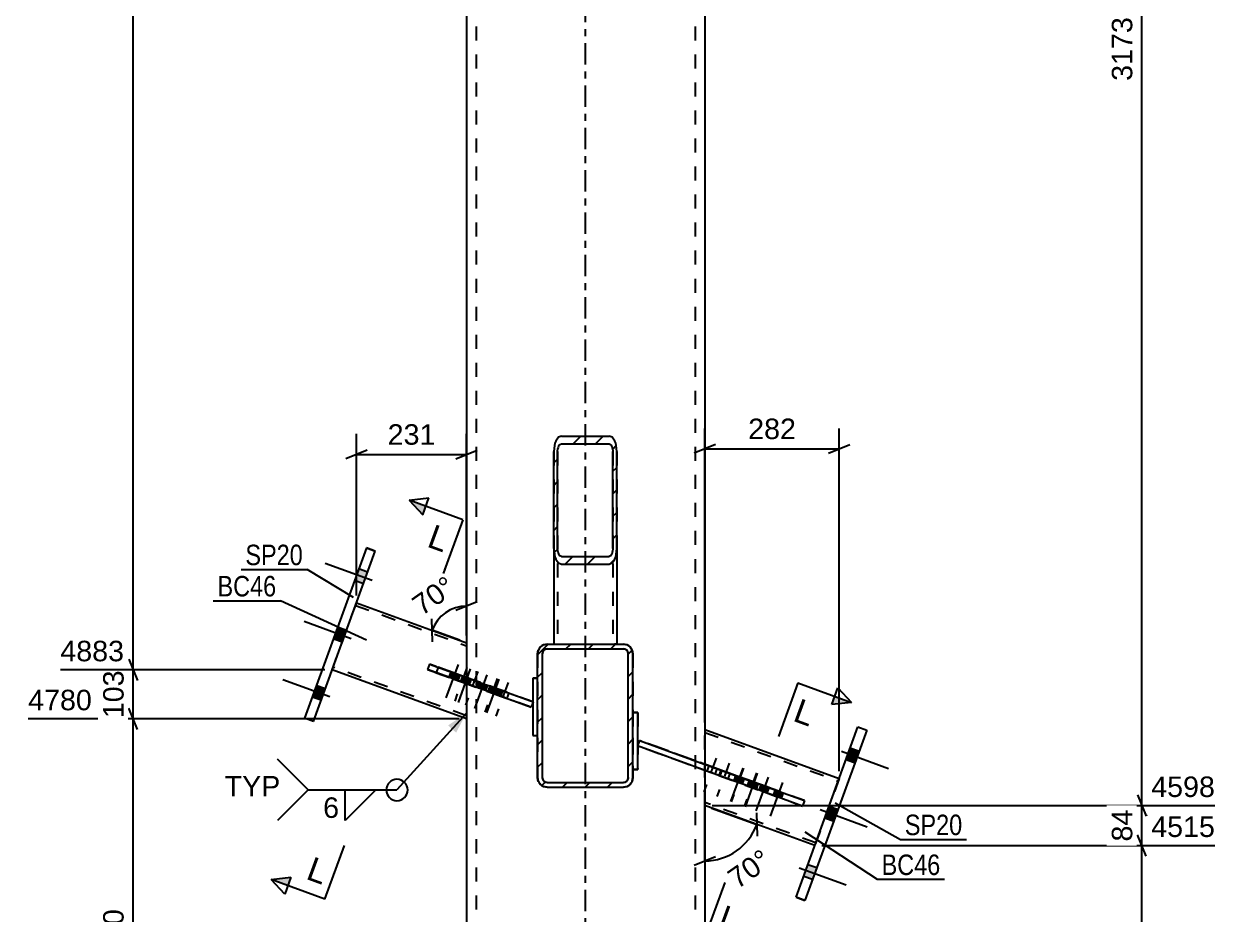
# Model space of a CAD drawing. Header units: millimetres. Extents: x -424 to 417, y -243 to 351.
# Drawn here: x -78.6 to 88.6, y 34.8 to 159.3 of the extents above; entities that cross this region are included whole.
import ezdxf

# ---------------------------------------------------------------- set-up
doc = ezdxf.new("R2010")
doc.units = ezdxf.units.MM
doc.linetypes.add('DXK_LINE_DOT2', pattern=[3.9198, 1.9599, -1.9599])
doc.linetypes.add('DXK_LINE_DOT3', pattern=[5.9187, 2.979, -0.9799, 0.9799, -0.9799])
doc.styles.add('Arial', font='ARIAL.TTF', dxfattribs={"height": 0.2})
doc.styles.add('Arial Narrow', font='ARIALN.TTF', dxfattribs={"height": 0.2})

# ---------------------------------------------------------------- blocks, each defined once
blk = doc.blocks.new('Part-284935898-2438 - 2218')
at = {"color": 7, "linetype": 'DXK_LINE_DOT2'}
for p, q in [((-20.62, 69.36), (-20.89, 68.6)), ((-20.89, 68.6), (-11.9, 65.33)), ((-15.31, 66.57), (-20.89, 68.6)), ((-11.63, 66.08), (-20.62, 69.36)), ((-20.62, 69.36), (-15.04, 67.33)), ((-15.04, 67.33), (-15.31, 66.57)), ((-15.04, 67.33), (-7.35, 64.53)), ((-7.62, 63.78), (-15.31, 66.57)), ((-11.63, 66.08), (-11.9, 65.33)), ((-11.9, 65.33), (-7.62, 63.78)), ((-7.35, 64.53), (-11.63, 66.08)), ((-7.35, 64.53), (-7.62, 63.78)), ((-7.35, 64.53), (-7.62, 63.78)), ((-7.62, 63.78), (-7.62, 63.78)), ((-7.35, 64.53), (-7.35, 64.53))]:
    blk.add_line(p, q, dxfattribs=at)
blk = doc.blocks.new('Part-284935898-2368 - 2218')
at = {"linetype": 'Continuous'}
h = blk.add_hatch(dxfattribs=at)
h.set_pattern_fill('', scale=0.7, style=0, pattern_type=0)
h.set_pattern_definition([(45, (6.5138, 71.7675), (-1.57154, 1.57154), [])])
h.paths.add_polyline_path([(6.62, 71.26), (6.51, 71.77), (6.22, 72.2), (5.79, 72.49), (5.28, 72.59), (-5.38, 72.59), (-5.89, 72.49), (-6.33, 72.2), (-6.62, 71.77), (-6.72, 71.26), (-6.72, 53.92), (-6.62, 53.41), (-6.33, 52.98), (-5.89, 52.69), (-5.38, 52.59), (5.28, 52.59), (5.79, 52.69), (6.22, 52.98), (6.51, 53.41), (6.62, 53.92)])
h.paths.add_polyline_path([(5.9, 53.67), (5.75, 53.45), (5.54, 53.31), (5.28, 53.26), (-5.38, 53.26), (-5.64, 53.31), (-5.86, 53.45), (-6, 53.67), (-6.05, 53.92), (-6.05, 71.26), (-6, 71.51), (-5.86, 71.73), (-5.64, 71.87), (-5.38, 71.92), (5.28, 71.92), (5.54, 71.87), (5.75, 71.73), (5.9, 71.51), (5.95, 71.26), (5.95, 53.92)])
at = {"color": 7, "linetype": 'DXK_LINE_DOT2'}
for p, q in [((-5.89, 72.49), (-5.38, 72.59)), ((-5.38, 71.92), (-5.64, 71.87)), ((-5.38, 72.59), (5.28, 72.59)), ((-5.38, 71.92), (5.28, 71.92)), ((5.28, 72.59), (5.79, 72.49)), ((5.54, 71.87), (5.28, 71.92)), ((-6.72, 71.26), (-6.62, 71.77)), ((-6.72, 71.26), (-6.72, 53.92)), ((-6, 71.51), (-6.05, 71.26)), ((-6.05, 53.92), (-6.05, 71.26)), ((5.95, 71.26), (5.9, 71.51)), ((5.95, 53.92), (5.95, 71.26)), ((6.51, 71.77), (6.62, 71.26)), ((6.62, 53.92), (6.62, 71.26)), ((-6.62, 53.41), (-6.72, 53.92)), ((-6.05, 53.92), (-6, 53.67)), ((5.9, 53.67), (5.95, 53.92)), ((6.62, 53.92), (6.51, 53.41)), ((-5.38, 52.59), (-5.89, 52.69)), ((-5.64, 53.31), (-5.38, 53.26)), ((-5.38, 53.26), (5.28, 53.26)), ((-5.38, 52.59), (5.28, 52.59)), ((5.28, 53.26), (5.54, 53.31)), ((5.79, 52.69), (5.28, 52.59))]:
    blk.add_line(p, q, dxfattribs=at)
at = {"color": 2, "linetype": 'Continuous'}
for p, q in [((-5.38, 72.59), (-5.89, 72.49)), ((-5.64, 71.87), (-5.38, 71.92)), ((-5.38, 72.59), (-5.38, 72.59)), ((-5.38, 72.59), (5.28, 72.59)), ((-5.38, 71.92), (-5.38, 71.92)), ((-5.38, 71.92), (5.28, 71.92)), ((5.28, 72.59), (5.28, 72.59)), ((5.79, 72.49), (5.28, 72.59)), ((5.28, 71.92), (5.28, 71.92)), ((5.28, 71.92), (5.54, 71.87)), ((-6.62, 71.77), (-6.72, 71.26)), ((-6.72, 71.26), (-6.72, 71.26)), ((-6.72, 53.92), (-6.72, 71.26)), ((-6.05, 71.26), (-6, 71.51)), ((-6.05, 71.26), (-6.05, 71.26)), ((-6.05, 53.92), (-6.05, 71.26)), ((5.9, 71.51), (5.95, 71.26)), ((5.95, 71.26), (5.95, 71.26)), ((5.95, 53.92), (5.95, 71.26)), ((6.62, 71.26), (6.51, 71.77)), ((6.62, 71.26), (6.62, 71.26)), ((6.62, 53.92), (6.62, 71.26)), ((-6.72, 53.92), (-6.72, 53.92)), ((-6.72, 53.92), (-6.62, 53.41)), ((-6.05, 53.92), (-6.05, 53.92)), ((-6, 53.67), (-6.05, 53.92)), ((5.95, 53.92), (5.9, 53.67)), ((5.95, 53.92), (5.95, 53.92)), ((6.51, 53.41), (6.62, 53.92)), ((6.62, 53.92), (6.62, 53.92)), ((-5.89, 52.69), (-5.38, 52.59)), ((-5.38, 53.26), (-5.64, 53.31)), ((-5.38, 53.26), (-5.38, 53.26)), ((-5.38, 53.26), (5.28, 53.26)), ((-5.38, 52.59), (-5.38, 52.59)), ((-5.38, 52.59), (5.28, 52.59)), ((5.54, 53.31), (5.28, 53.26)), ((5.28, 53.26), (5.28, 53.26)), ((5.28, 52.59), (5.79, 52.69)), ((5.28, 52.59), (5.28, 52.59))]:
    blk.add_line(p, q, dxfattribs=at)
at = {"color": 7, "linetype": 'DXK_LINE_DOT2'}
for centre, radius, start, end in [((-5.38, 71.26), 1.33, 112.5, 157.5), ((5.28, 71.26), 1.33, 22.5, 67.5), ((-5.38, 71.26), 0.667, 112.5, 157.5), ((5.28, 71.26), 0.667, 22.5, 67.5), ((-5.38, 53.92), 0.667, 202.5, 247.5), ((5.28, 53.92), 0.667, 292.5, 337.5), ((-5.38, 53.92), 1.33, 202.5, 247.5), ((5.28, 53.92), 1.33, 292.5, 337.5)]:
    blk.add_arc(centre, radius, start, end, dxfattribs=at)
at = {"color": 2, "linetype": 'Continuous'}
for centre, radius, start, end in [((-5.38, 71.26), 1.33, 112.5, 157.5), ((5.28, 71.26), 1.33, 22.5, 67.5), ((-5.38, 71.26), 0.667, 112.5, 157.5), ((5.28, 71.26), 0.667, 22.5, 67.5), ((-5.38, 53.92), 0.667, 202.5, 247.5), ((5.28, 53.92), 0.667, 292.5, 337.5), ((-5.38, 53.92), 1.33, 202.5, 247.5), ((5.28, 53.92), 1.33, 292.5, 337.5)]:
    blk.add_arc(centre, radius, start, end, dxfattribs=at)
blk = doc.blocks.new('Part-284935898-2304 - 2218')
at = {"color": 2, "linetype": 'Continuous'}
for p, q in [((29.42, 37.22), (38.08, 61.03)), ((39.34, 60.57), (30.67, 36.77)), ((38.08, 61.03), (38.08, 61.03)), ((38.08, 61.03), (39.34, 60.57)), ((39.34, 60.57), (39.34, 60.57)), ((29.42, 37.22), (29.42, 37.22)), ((30.67, 36.77), (29.42, 37.22)), ((30.67, 36.77), (30.67, 36.77))]:
    blk.add_line(p, q, dxfattribs=at)
at = {"color": 7, "linetype": 'DXK_LINE_DOT2'}
for p, q in [((38.08, 61.03), (39.34, 60.57)), ((29.42, 37.22), (30.67, 36.77))]:
    blk.add_line(p, q, dxfattribs=at)
blk = doc.blocks.new('Part-284935898-2265 - 2218')
at = {"color": 7, "linetype": 'DXK_LINE_DOT2'}
for p, q in [((-15.33, 296.17), (-15.33, 23.43)), ((15.33, 296.17), (15.33, 23.43)), ((-16.67, 67.92), (-16.67, 67.07)), ((16.67, 55.79), (16.67, 54.94))]:
    blk.add_line(p, q, dxfattribs=at)
at = {"color": 7, "linetype": 'DXK_LINE_DOT3'}
blk.add_line((0, 23.43), (0, 296.17), dxfattribs=at)
at = {"color": 2, "linetype": 'Continuous'}
for p, q in [((-16.67, 290.53), (-16.67, 67.92)), ((16.67, 278.4), (16.67, 55.79)), ((-16.67, 67.07), (-16.67, 23.43)), ((16.67, 54.94), (16.67, 23.43))]:
    blk.add_line(p, q, dxfattribs=at)
blk = doc.blocks.new('Part-284935898-2386 - 2218')
at = {"color": 7, "linetype": 'DXK_LINE_DOT2'}
for p, q in [((-5.38, 72.59), (-5.89, 72.49)), ((-5.64, 71.87), (-5.38, 71.93)), ((-5.38, 72.59), (5.28, 72.59)), ((-5.38, 72.59), (-5.38, 72.59)), ((-5.38, 71.93), (-5.38, 71.93)), ((-5.38, 71.93), (5.28, 71.93)), ((5.28, 72.59), (5.28, 72.59)), ((5.79, 72.49), (5.28, 72.59)), ((5.28, 71.93), (5.28, 71.93)), ((5.28, 71.93), (5.54, 71.87)), ((-6.62, 71.77), (-6.72, 71.26)), ((-6.72, 71.26), (-6.72, 53.93)), ((-6.05, 71.26), (-6, 71.51)), ((-6.05, 71.26), (-6.05, 71.26)), ((-6.05, 53.93), (-6.05, 71.26)), ((5.9, 71.51), (5.95, 71.26)), ((5.95, 71.26), (5.95, 71.26)), ((5.95, 53.93), (5.95, 71.26)), ((6.62, 71.26), (6.51, 71.77)), ((6.62, 71.26), (6.62, 53.93)), ((-6.72, 53.93), (-6.62, 53.42)), ((-6.05, 53.93), (-6.05, 53.93)), ((-6, 53.67), (-6.05, 53.93)), ((5.95, 53.93), (5.9, 53.67)), ((5.95, 53.93), (5.95, 53.93)), ((6.51, 53.42), (6.62, 53.93)), ((-5.89, 52.69), (-5.38, 52.59)), ((-5.38, 53.26), (-5.64, 53.31)), ((-5.38, 53.26), (-5.38, 53.26)), ((-5.38, 53.26), (5.28, 53.26)), ((-5.38, 52.59), (5.28, 52.59)), ((-5.38, 52.59), (-5.38, 52.59)), ((5.54, 53.31), (5.28, 53.26)), ((5.28, 53.26), (5.28, 53.26)), ((5.28, 52.59), (5.79, 52.69)), ((5.28, 52.59), (5.28, 52.59))]:
    blk.add_line(p, q, dxfattribs=at)
for centre, radius, start, end in [((-5.38, 71.26), 1.33, 112.5, 157.5), ((5.28, 71.26), 1.33, 22.5, 67.5), ((-5.38, 71.26), 0.667, 112.5, 157.5), ((5.28, 71.26), 0.667, 22.5, 67.5), ((-5.38, 53.93), 0.667, 202.5, 247.5), ((5.28, 53.93), 0.667, 292.5, 337.5), ((-5.38, 53.93), 1.33, 202.5, 247.5), ((5.28, 53.93), 1.33, 292.5, 337.5)]:
    blk.add_arc(centre, radius, start, end, dxfattribs=at)
blk = doc.blocks.new('Bolt-284935898-2266 - 2218')
at = {"linetype": 'Continuous'}
for points in [[(-31.74, 83.11), (-32.34, 81.48), (-31.08, 81.02), (-30.49, 82.65)], [(-31.74, 83.11), (-32.34, 81.48), (-31.08, 81.02), (-30.49, 82.65)], [(-31.74, 83.11), (-32.34, 81.48), (-31.08, 81.02), (-30.49, 82.65)], [(-34.71, 74.96), (-35.3, 73.34), (-34.05, 72.88), (-33.45, 74.51)], [(-34.71, 74.96), (-35.3, 73.34), (-34.05, 72.88), (-33.45, 74.51)], [(-37.67, 66.82), (-38.26, 65.19), (-37.01, 64.74), (-36.42, 66.36)], [(-37.67, 66.82), (-38.26, 65.19), (-37.01, 64.74), (-36.42, 66.36)], [(-37.67, 66.82), (-38.26, 65.19), (-37.01, 64.74), (-36.42, 66.36)]]:
    blk.add_hatch(color=1, dxfattribs=at).paths.add_polyline_path(points)
at = {"color": 1, "linetype": 'Continuous'}
for p, q in [((-29.85, 81.5), (-36.42, 83.89)), ((-29.85, 81.5), (-36.42, 83.89)), ((-29.85, 81.5), (-36.42, 83.89)), ((-30.49, 82.65), (-31.74, 83.11)), ((-30.49, 82.65), (-31.74, 83.11)), ((-30.49, 82.65), (-31.74, 83.11)), ((-31.08, 81.02), (-32.34, 81.48)), ((-31.08, 81.02), (-32.34, 81.48)), ((-31.08, 81.02), (-32.34, 81.48)), ((-32.81, 73.35), (-39.39, 75.75)), ((-32.81, 73.35), (-39.39, 75.75)), ((-33.45, 74.51), (-34.71, 74.96)), ((-33.45, 74.51), (-34.71, 74.96)), ((-34.05, 72.88), (-35.3, 73.34)), ((-34.05, 72.88), (-35.3, 73.34)), ((-35.78, 65.21), (-42.35, 67.6)), ((-35.78, 65.21), (-42.35, 67.6)), ((-35.78, 65.21), (-42.35, 67.6)), ((-36.42, 66.36), (-37.67, 66.82)), ((-36.42, 66.36), (-37.67, 66.82)), ((-36.42, 66.36), (-37.67, 66.82)), ((-37.01, 64.74), (-38.26, 65.19)), ((-37.01, 64.74), (-38.26, 65.19)), ((-37.01, 64.74), (-38.26, 65.19))]:
    blk.add_line(p, q, dxfattribs=at)
blk = doc.blocks.new('Bolt-284935898-2268 - 2218')
at = {"linetype": 'Continuous'}
for points in [[(37.67, 56), (38.26, 57.63), (37.01, 58.08), (36.42, 56.46)], [(37.67, 56), (38.26, 57.63), (37.01, 58.08), (36.42, 56.46)], [(37.67, 56), (38.26, 57.63), (37.01, 58.08), (36.42, 56.46)], [(34.71, 47.86), (35.3, 49.48), (34.05, 49.94), (33.45, 48.31)], [(34.71, 47.86), (35.3, 49.48), (34.05, 49.94), (33.45, 48.31)], [(31.74, 39.71), (32.34, 41.34), (31.08, 41.8), (30.49, 40.17)], [(31.74, 39.71), (32.34, 41.34), (31.08, 41.8), (30.49, 40.17)], [(31.74, 39.71), (32.34, 41.34), (31.08, 41.8), (30.49, 40.17)]]:
    blk.add_hatch(color=1, dxfattribs=at).paths.add_polyline_path(points)
at = {"color": 1, "linetype": 'Continuous'}
for p, q in [((35.78, 57.61), (42.35, 55.22)), ((35.78, 57.61), (42.35, 55.22)), ((35.78, 57.61), (42.35, 55.22)), ((37.01, 58.08), (38.26, 57.63)), ((37.01, 58.08), (38.26, 57.63)), ((37.01, 58.08), (38.26, 57.63)), ((36.42, 56.46), (37.67, 56)), ((36.42, 56.46), (37.67, 56)), ((36.42, 56.46), (37.67, 56)), ((32.81, 49.47), (39.39, 47.07)), ((32.81, 49.47), (39.39, 47.07)), ((34.05, 49.94), (35.3, 49.48)), ((34.05, 49.94), (35.3, 49.48)), ((33.45, 48.31), (34.71, 47.86)), ((33.45, 48.31), (34.71, 47.86)), ((31.08, 41.8), (32.34, 41.34)), ((31.08, 41.8), (32.34, 41.34)), ((31.08, 41.8), (32.34, 41.34)), ((29.85, 41.32), (36.42, 38.93)), ((29.85, 41.32), (36.42, 38.93)), ((29.85, 41.32), (36.42, 38.93)), ((30.49, 40.17), (31.74, 39.71)), ((30.49, 40.17), (31.74, 39.71)), ((30.49, 40.17), (31.74, 39.71))]:
    blk.add_line(p, q, dxfattribs=at)
blk = doc.blocks.new('Part-284935898-2421 - 2218')
at = {"color": 2, "linetype": 'Continuous'}
for p, q in [((-30.67, 86.05), (-39.34, 62.25)), ((-38.08, 61.79), (-29.42, 85.6)), ((-30.67, 86.05), (-30.67, 86.05)), ((-29.42, 85.6), (-30.67, 86.05)), ((-29.42, 85.6), (-29.42, 85.6)), ((-39.34, 62.25), (-39.34, 62.25)), ((-38.08, 61.79), (-39.34, 62.25)), ((-38.08, 61.79), (-38.08, 61.79))]:
    blk.add_line(p, q, dxfattribs=at)
at = {"color": 7, "linetype": 'DXK_LINE_DOT2'}
for p, q in [((-30.67, 86.05), (-29.42, 85.6)), ((-38.08, 61.79), (-39.34, 62.25))]:
    blk.add_line(p, q, dxfattribs=at)
blk = doc.blocks.new('Part-284935898-2357 - 2218')
at = {"color": 7, "linetype": 'DXK_LINE_DOT2'}
for p, q in [((7.52, 59.12), (7.25, 58.37)), ((7.52, 59.12), (7.25, 58.36)), ((7.52, 59.12), (7.52, 59.12)), ((7.52, 59.12), (22.1, 53.81)), ((18.89, 54.98), (7.52, 59.12)), ((7.25, 58.36), (7.25, 58.37)), ((18.61, 54.23), (7.25, 58.37)), ((21.83, 53.06), (7.25, 58.36)), ((18.89, 54.98), (18.61, 54.23)), ((18.61, 54.23), (26.72, 51.28)), ((27, 52.03), (18.89, 54.98)), ((22.1, 53.81), (21.83, 53.06)), ((22.1, 53.81), (27, 52.03)), ((26.72, 51.28), (21.83, 53.06)), ((27, 52.03), (26.72, 51.28))]:
    blk.add_line(p, q, dxfattribs=at)
blk = doc.blocks.new('Part-284935898-5701 - 2218')
at = {"color": 7, "linetype": 'DXK_LINE_DOT2'}
for p, q in [((-7.38, 67.84), (-6.72, 67.84)), ((-7.38, 67.84), (-7.38, 59.84)), ((-6.72, 67.84), (-7.38, 67.84)), ((-6.72, 59.84), (-6.72, 67.84)), ((-7.38, 59.84), (-6.72, 59.84)), ((-7.38, 59.84), (-6.72, 59.84))]:
    blk.add_line(p, q, dxfattribs=at)
blk = doc.blocks.new('Part-284935898-2324 - 2218')
at = {"color": 7, "linetype": 'DXK_LINE_DOT2'}
for p, q in [((-35.46, 69), (-32.04, 78.39)), ((-32.18, 78.02), (-16.67, 72.37)), ((-16.67, 72.8), (-16.67, 62.15)), ((-16.67, 62.58), (-35.32, 69.37))]:
    blk.add_line(p, q, dxfattribs=at)
at = {"color": 2, "linetype": 'Continuous'}
for p, q in [((-32.04, 78.39), (-16.67, 72.8)), ((-16.67, 62.15), (-35.46, 69))]:
    blk.add_line(p, q, dxfattribs=at)
blk = doc.blocks.new('Part-284935898-2413 - 2218')
at = {"color": 2, "linetype": 'Continuous'}
for p, q in [((16.67, 60.66), (35.46, 53.82)), ((32.04, 44.43), (16.67, 50.02))]:
    blk.add_line(p, q, dxfattribs=at)
at = {"color": 7, "linetype": 'DXK_LINE_DOT2'}
for p, q in [((16.67, 50.02), (16.67, 60.66)), ((16.67, 60.24), (35.32, 53.45)), ((35.46, 53.82), (32.04, 44.43)), ((32.18, 44.8), (16.67, 50.45))]:
    blk.add_line(p, q, dxfattribs=at)
blk = doc.blocks.new('Part-284935898-2435 - 2218')
at = {"color": 2, "linetype": 'Continuous'}
for p, q in [((7.52, 59.12), (7.25, 58.36)), ((7.52, 59.12), (7.52, 59.12)), ((7.52, 59.12), (23.12, 53.44)), ((7.25, 58.36), (7.25, 58.36)), ((22.85, 52.69), (7.25, 58.36)), ((23.12, 53.44), (22.85, 52.69)), ((30.33, 49.96), (22.85, 52.69)), ((23.12, 53.44), (30.6, 50.72)), ((30.6, 50.72), (30.33, 49.96))]:
    blk.add_line(p, q, dxfattribs=at)
at = {"color": 7, "linetype": 'DXK_LINE_DOT2'}
for p, q in [((7.52, 59.12), (7.25, 58.36)), ((25.23, 52.67), (7.52, 59.12)), ((24.96, 51.92), (7.25, 58.36)), ((25.23, 52.67), (24.96, 51.92)), ((24.96, 51.92), (30.33, 49.96)), ((30.6, 50.72), (25.23, 52.67))]:
    blk.add_line(p, q, dxfattribs=at)
blk = doc.blocks.new('Part-284935898-2436 - 2218')
at = {"color": 2, "linetype": 'Continuous'}
for p, q in [((-21.86, 69.81), (-22.14, 69.06)), ((-13.64, 65.97), (-22.14, 69.06)), ((-21.86, 69.81), (-13.37, 66.72)), ((-13.37, 66.72), (-13.64, 65.97)), ((-13.64, 65.97), (-7.62, 63.78)), ((-13.37, 66.72), (-7.35, 64.53)), ((-7.35, 64.53), (-7.62, 63.78)), ((-7.62, 63.78), (-7.62, 63.78)), ((-7.35, 64.53), (-7.35, 64.53))]:
    blk.add_line(p, q, dxfattribs=at)
at = {"color": 7, "linetype": 'DXK_LINE_DOT2'}
for p, q in [((-22.14, 69.06), (-17.5, 67.37)), ((-17.23, 68.13), (-21.86, 69.81)), ((-17.23, 68.13), (-17.5, 67.37)), ((-17.5, 67.37), (-7.62, 63.78)), ((-7.35, 64.53), (-17.23, 68.13)), ((-7.35, 64.53), (-7.62, 63.78))]:
    blk.add_line(p, q, dxfattribs=at)
blk = doc.blocks.new('Bolt-284935898-2480 - 2218')
at = {"color": 1, "linetype": 'DXK_LINE_DOT2'}
for p, q in [((-16.61, 69.32), (-18.32, 64.62)), ((-15.09, 68.77), (-16.8, 64.07)), ((-17.62, 68.27), (-17.9, 67.52)), ((-16.5, 67.86), (-16.77, 67.11)), ((-16.11, 67.72), (-16.39, 66.97)), ((-14.99, 67.31), (-15.26, 66.56)), ((-12.37, 67.78), (-14.08, 63.08)), ((-10.86, 67.23), (-12.57, 62.53)), ((-13.39, 66.73), (-13.67, 65.98)), ((-12.27, 66.32), (-12.54, 65.57)), ((-11.88, 66.18), (-12.16, 65.43)), ((-10.76, 65.77), (-11.03, 65.02))]:
    blk.add_line(p, q, dxfattribs=at)
blk = doc.blocks.new('Bolt-284935898-2494 - 2218')
at = {"linetype": 'Continuous'}
for points in [[(-17.73, 68.31), (-18.86, 68.72), (-19.13, 67.97), (-18, 67.56)], [(-16.03, 67.69), (-17.16, 68.1), (-17.43, 67.35), (-16.3, 66.94)], [(-13.73, 66.85), (-14.86, 67.26), (-15.13, 66.51), (-14.01, 66.1)], [(-12.03, 66.23), (-13.16, 66.64), (-13.43, 65.89), (-12.31, 65.48)]]:
    blk.add_hatch(color=1, dxfattribs=at).paths.add_polyline_path(points)
at = {"color": 1, "linetype": 'Continuous'}
for p, q in [((-17.84, 69.77), (-19.55, 65.07)), ((-18.86, 68.72), (-19.13, 67.97)), ((-16.14, 69.15), (-17.85, 64.45)), ((-17.73, 68.31), (-18, 67.56)), ((-17.16, 68.1), (-17.43, 67.35)), ((-16.03, 67.69), (-16.3, 66.94)), ((-13.84, 68.31), (-15.55, 63.61)), ((-14.86, 67.26), (-15.13, 66.51)), ((-12.14, 67.69), (-13.85, 62.99)), ((-13.73, 66.85), (-14.01, 66.1)), ((-13.16, 66.64), (-13.43, 65.89)), ((-12.03, 66.23), (-12.31, 65.48))]:
    blk.add_line(p, q, dxfattribs=at)
blk = doc.blocks.new('Bolt-284935898-2525 - 2218')
at = {"color": 1, "linetype": 'DXK_LINE_DOT2'}
for p, q in [((18.24, 56.63), (16.53, 51.94)), ((17.22, 55.59), (16.95, 54.83)), ((18.35, 55.18), (18.07, 54.42)), ((20.07, 55.97), (18.36, 51.27)), ((22.06, 55.25), (20.35, 50.55)), ((19.05, 54.92), (18.77, 54.17)), ((20.18, 54.51), (19.9, 53.76)), ((21.04, 54.2), (20.76, 53.45)), ((22.16, 53.79), (21.89, 53.04)), ((23.88, 54.58), (22.17, 49.88)), ((22.86, 53.53), (22.59, 52.78)), ((23.99, 53.12), (23.72, 52.37))]:
    blk.add_line(p, q, dxfattribs=at)
blk = doc.blocks.new('Bolt-284935898-2526 - 2218')
at = {"linetype": 'Continuous'}
for points in [[(20.7, 53.47), (21.82, 53.06), (22.1, 53.81), (20.97, 54.22)], [(22.7, 52.74), (23.83, 52.33), (24.1, 53.08), (22.98, 53.49)], [(24.22, 52.19), (25.34, 51.78), (25.62, 52.53), (24.49, 52.94)], [(26.22, 51.46), (27.35, 51.05), (27.62, 51.8), (26.5, 52.21)]]:
    blk.add_hatch(color=1, dxfattribs=at).paths.add_polyline_path(points)
at = {"color": 1, "linetype": 'Continuous'}
for p, q in [((21.99, 55.27), (20.28, 50.57)), ((20.97, 54.22), (20.7, 53.47)), ((22.1, 53.81), (21.82, 53.06)), ((24, 54.54), (22.29, 49.84)), ((22.98, 53.49), (22.7, 52.74)), ((25.51, 53.99), (23.8, 49.29)), ((24.1, 53.08), (23.83, 52.33)), ((24.49, 52.94), (24.22, 52.19)), ((25.62, 52.53), (25.34, 51.78)), ((27.52, 53.26), (25.81, 48.56)), ((26.5, 52.21), (26.22, 51.46)), ((27.62, 51.8), (27.35, 51.05))]:
    blk.add_line(p, q, dxfattribs=at)
blk = doc.blocks.new('Part-284935898-5700 - 2218')
at = {"linetype": 'Continuous'}
h = blk.add_hatch(dxfattribs=at)
h.set_pattern_fill('', scale=0.7, style=0, pattern_type=0)
h.set_pattern_definition([(45, (4.2675, 100.361), (-1.57154, 1.57154), [])])
h.paths.add_polyline_path([(4.35, 99.53), (4.27, 100.36), (4.04, 101.07), (3.69, 101.54), (3.28, 101.7), (-3.38, 101.7), (-3.79, 101.54), (-4.14, 101.07), (-4.37, 100.36), (-4.45, 99.53), (-4.45, 85.96), (-4.37, 85.12), (-4.14, 84.42), (-3.79, 83.95), (-3.38, 83.78), (3.28, 83.78), (3.69, 83.95), (4.04, 84.42), (4.27, 85.12), (4.35, 85.96)])
h.paths.add_polyline_path([(3.77, 85.54), (3.66, 85.19), (3.49, 84.95), (3.28, 84.87), (-3.38, 84.87), (-3.59, 84.95), (-3.76, 85.19), (-3.88, 85.54), (-3.92, 85.96), (-3.92, 99.53), (-3.88, 99.95), (-3.76, 100.3), (-3.59, 100.53), (-3.38, 100.62), (3.28, 100.62), (3.49, 100.53), (3.66, 100.3), (3.77, 99.95), (3.82, 99.53), (3.82, 85.96)])
at = {"color": 2, "linetype": 'Continuous'}
for p, q in [((-4.37, 100.36), (-4.45, 99.53)), ((-3.38, 101.7), (-3.79, 101.54)), ((-3.59, 100.53), (-3.38, 100.62)), ((-3.38, 101.7), (3.28, 101.7)), ((-3.38, 100.62), (3.28, 100.62)), ((3.69, 101.54), (3.28, 101.7)), ((3.28, 100.62), (3.49, 100.53)), ((4.35, 99.53), (4.27, 100.36)), ((-4.45, 85.96), (-4.45, 99.53)), ((-3.92, 99.53), (-3.88, 99.95)), ((-3.92, 85.96), (-3.92, 99.53)), ((3.77, 99.95), (3.82, 99.53)), ((3.82, 85.96), (3.82, 99.53)), ((4.35, 85.96), (4.35, 99.53)), ((-4.45, 85.96), (-4.45, 72.59)), ((-4.45, 85.96), (-4.37, 85.12)), ((-3.88, 85.54), (-3.92, 85.96)), ((3.82, 85.96), (3.77, 85.54)), ((4.27, 85.12), (4.35, 85.96)), ((4.35, 85.96), (4.35, 72.59)), ((-3.79, 83.95), (-3.38, 83.78)), ((-3.38, 84.87), (-3.59, 84.95)), ((-3.38, 84.87), (3.28, 84.87)), ((-3.38, 83.78), (3.28, 83.78)), ((3.49, 84.95), (3.28, 84.87)), ((3.28, 83.78), (3.69, 83.95))]:
    blk.add_line(p, q, dxfattribs=at)
at = {"color": 7, "linetype": 'DXK_LINE_DOT2'}
for p, q in [((-4.45, 99.53), (-4.45, 85.96)), ((-3.92, 99.53), (-3.92, 72.59)), ((3.82, 99.53), (3.82, 72.59)), ((4.35, 99.53), (4.35, 85.96)), ((-4.45, 72.59), (4.04, 72.59)), ((-4.45, 72.59), (-4.37, 72.59)), ((-4.37, 72.59), (-4.14, 72.59)), ((-4.14, 72.59), (4.35, 72.59)), ((-3.92, 72.59), (3.77, 72.59)), ((-3.92, 72.59), (-3.88, 72.59)), ((-3.88, 72.59), (3.82, 72.59)), ((3.77, 72.59), (3.82, 72.59)), ((4.27, 72.59), (4.04, 72.59)), ((4.35, 72.59), (4.27, 72.59)), ((4.35, 72.59), (4.35, 72.59))]:
    blk.add_line(p, q, dxfattribs=at)
at = {"color": 2, "linetype": 'Continuous'}
for centre, radius, start, end in [((-2.29, 100.07), 2.1, 135.6933, 171.9918), ((-2.84, 99.8), 1.05, 135.6933, 171.9918), ((2.73, 99.8), 1.05, 8.0082, 44.3067), ((2.19, 100.07), 2.1, 8.0082, 44.3067), ((-2.84, 85.69), 1.05, 188.0082, 224.3067), ((2.73, 85.69), 1.05, 315.6933, 351.9918), ((-2.29, 85.42), 2.1, 188.0082, 224.3067), ((2.19, 85.42), 2.1, 315.6933, 351.9918)]:
    blk.add_arc(centre, radius, start, end, dxfattribs=at)
blk = doc.blocks.new('Part-284935898-5707 - 2218')
at = {"color": 2, "linetype": 'Continuous'}
for p, q in [((-7.38, 67.84), (-6.72, 67.84)), ((-7.38, 67.84), (-7.38, 59.84)), ((-7.38, 59.84), (-6.72, 59.84))]:
    blk.add_line(p, q, dxfattribs=at)
at = {"color": 7, "linetype": 'DXK_LINE_DOT2'}
for p, q in [((-6.72, 67.84), (-7.38, 67.84)), ((-6.72, 59.84), (-6.72, 67.84)), ((-7.38, 59.84), (-6.72, 59.84))]:
    blk.add_line(p, q, dxfattribs=at)
blk = doc.blocks.new('Part-284935898-5719 - 2218')
at = {"color": 2, "linetype": 'Continuous'}
for p, q in [((7.28, 63.05), (6.62, 63.05)), ((7.28, 63.05), (7.28, 63.05)), ((7.28, 55.05), (7.28, 63.05)), ((7.28, 55.05), (6.62, 55.05))]:
    blk.add_line(p, q, dxfattribs=at)
at = {"color": 7, "linetype": 'DXK_LINE_DOT2'}
for p, q in [((6.62, 63.05), (7.28, 63.05)), ((6.62, 63.05), (6.62, 55.05)), ((6.62, 55.05), (7.28, 55.05))]:
    blk.add_line(p, q, dxfattribs=at)
blk = doc.blocks.new('Part-284935898-5721 - 2218')
at = {"color": 7, "linetype": 'DXK_LINE_DOT2'}
for p, q in [((6.62, 63.05), (7.28, 63.05)), ((6.62, 63.05), (6.62, 55.05)), ((6.62, 63.05), (7.28, 63.05)), ((7.28, 63.05), (7.28, 55.05)), ((6.62, 55.05), (7.28, 55.05)), ((7.28, 55.05), (6.62, 55.05))]:
    blk.add_line(p, q, dxfattribs=at)
blk = doc.blocks.new('StraightDimension-284935898-34493 - 2218')
at = {"color": 7, "linetype": 'Continuous'}
for p, q in [((77.8, 50.02), (77.8, 261.59)), ((77.2, 51.52), (78.4, 48.52)), ((17.67, 50.02), (87.99, 50.02))]:
    blk.add_line(p, q, dxfattribs=at)
at = {"color": 0}
blk.add_wipeout([(77.05, 160.85), (72.85, 160.85), (72.85, 150.76), (77.05, 150.76)], dxfattribs=at)
at = {"color": 3, "style": 'Arial'}
blk.add_text('3173', height=2.865, rotation=90.0002, dxfattribs=at).set_placement((76.45, 151.36))
blk = doc.blocks.new('AngleDimension-284935898-2685 - 2218')
at = {"color": 7, "linetype": 'Continuous'}
for p, q in [((-15.17, 78.49), (-18.17, 77.29)), ((-16.67, 77.89), (-16.67, 72.8)), ((-21.4, 72.92), (-21.51, 76.15)), ((-17.61, 73.14), (-21.45, 74.54)), ((-21.45, 74.54), (-16.67, 72.8))]:
    blk.add_line(p, q, dxfattribs=at)
blk.add_arc((-16.67, 72.8), 5.1, 90, 160, dxfattribs=at)
at = {"color": 0}
blk.add_wipeout([(-17.14, 79.79), (-19.55, 83.23), (-25.48, 79.07), (-23.07, 75.63)], dxfattribs=at)
at = {"color": 3, "style": 'Arial'}
blk.add_text('70°', height=2.865, rotation=35.002, dxfattribs=at).set_placement((-22.93, 76.47))
blk = doc.blocks.new('AngleDimension-284935898-2689 - 2218')
at = {"color": 7, "linetype": 'Continuous'}
for p, q in [((23.93, 47.38), (16.67, 50.02)), ((16.67, 42.29), (16.67, 50.02)), ((17.61, 49.68), (23.93, 47.38)), ((23.88, 48.99), (23.98, 45.76)), ((15.17, 41.69), (18.17, 42.89))]:
    blk.add_line(p, q, dxfattribs=at)
blk.add_arc((16.67, 50.02), 7.73, 270, 340, dxfattribs=at)
at = {"color": 0}
blk.add_wipeout([(26.99, 41.59), (24.59, 45.03), (18.65, 40.87), (21.06, 37.43)], dxfattribs=at)
at = {"color": 3, "style": 'Arial'}
blk.add_text('70°', height=2.865, rotation=35.002, dxfattribs=at).set_placement((21.21, 38.27))
blk = doc.blocks.new('StraightDimension-284935898-2783 - 2218')
at = {"color": 7, "linetype": 'Continuous'}
for p, q in [((-62.67, 60.65), (-63.87, 63.65)), ((-17.67, 62.15), (-77.97, 62.15)), ((-63.27, 0), (-63.27, 62.15)), ((-17.67, 0), (-66.8, 0)), ((-63.87, 1.5), (-62.67, -1.5))]:
    blk.add_line(p, q, dxfattribs=at)
at = {"color": 0, "linetype": 'Continuous'}
for points in [[(-68.47, 62.75), (-68.47, 66.95), (-78.57, 66.95), (-78.57, 62.75)], [(-63.97, 0.6), (-63.97, 4.8), (-67.4, 4.8), (-67.4, 0.6)]]:
    blk.add_wipeout(points, dxfattribs=at)
at = {"color": 0}
blk.add_wipeout([(-64.02, 36.12), (-68.22, 36.12), (-68.22, 26.03), (-64.02, 26.03)], dxfattribs=at)
at = {"color": 3, "linetype": 'Continuous', "style": 'Arial'}
for s, height, p in [('4780', 2.865, (-77.97, 63.35)), ('0', 2.87, (-66.8, 1.2))]:
    blk.add_text(s, height=height, dxfattribs=at).set_placement(p)
at = {"color": 3, "style": 'Arial'}
blk.add_text('4780', height=2.865, rotation=90.0002, dxfattribs=at).set_placement((-64.62, 26.63))
blk = doc.blocks.new('StraightDimension-284935898-2791 - 2218')
at = {"color": 7, "linetype": 'Continuous'}
for p, q in [((-63.87, 70.5), (-62.67, 67.5)), ((-36.46, 69), (-73.47, 69)), ((-63.27, 62.15), (-63.27, 69)), ((-62.67, 60.65), (-63.87, 63.65)), ((-17.67, 62.15), (-77.97, 62.15))]:
    blk.add_line(p, q, dxfattribs=at)
at = {"color": 0}
blk.add_wipeout([(-64.02, 69.51), (-68.22, 69.51), (-68.22, 61.64), (-64.02, 61.64)], dxfattribs=at)
at = {"color": 3, "style": 'Arial'}
blk.add_text('103', height=2.865, rotation=90.0002, dxfattribs=at).set_placement((-64.62, 62.24))
at = {"color": 0, "linetype": 'Continuous'}
blk.add_wipeout([(-63.97, 69.6), (-63.97, 73.8), (-74.07, 73.8), (-74.07, 69.6)], dxfattribs=at)
at = {"color": 3, "linetype": 'Continuous', "style": 'Arial'}
blk.add_text('4883', height=2.865, dxfattribs=at).set_placement((-73.47, 70.2))
blk = doc.blocks.new('StraightDimension-284935898-2800 - 2218')
at = {"color": 7, "linetype": 'Continuous'}
for p, q in [((-63.27, 69), (-63.27, 283.86)), ((-63.87, 70.5), (-62.67, 67.5)), ((-36.46, 69), (-73.47, 69))]:
    blk.add_line(p, q, dxfattribs=at)
blk = doc.blocks.new('StraightDimension-284935898-2872 - 2218')
at = {"color": 7, "linetype": 'Continuous'}
for p, q in [((-32.04, 79.39), (-32.04, 101.98)), ((-16.67, 73.8), (-16.67, 101.98)), ((-30.54, 99.73), (-33.54, 98.53)), ((-32.04, 99.13), (-16.67, 99.13)), ((-18.17, 98.53), (-15.17, 99.73))]:
    blk.add_line(p, q, dxfattribs=at)
at = {"color": 0}
blk.add_wipeout([(-20.42, 99.88), (-20.42, 104.08), (-28.29, 104.08), (-28.29, 99.88)], dxfattribs=at)
at = {"color": 3, "style": 'Arial'}
blk.add_text('231', height=2.865, dxfattribs=at).set_placement((-27.69, 100.48))
blk = doc.blocks.new('StraightDimension-284935898-2885 - 2218')
at = {"color": 7, "linetype": 'Continuous'}
for p, q in [((16.67, 61.66), (16.67, 102.77)), ((35.46, 54.82), (35.46, 102.77)), ((18.17, 100.52), (15.17, 99.32)), ((33.96, 99.32), (36.96, 100.52)), ((16.67, 99.92), (35.46, 99.92))]:
    blk.add_line(p, q, dxfattribs=at)
at = {"color": 0}
blk.add_wipeout([(30, 100.67), (30, 104.87), (22.13, 104.87), (22.13, 100.67)], dxfattribs=at)
at = {"color": 3, "style": 'Arial'}
blk.add_text('282', height=2.865, dxfattribs=at).set_placement((22.73, 101.27))
blk = doc.blocks.new('StraightDimension-284935898-34495 - 2218')
at = {"color": 7, "linetype": 'Continuous'}
for p, q in [((78.4, 42.93), (77.2, 45.93)), ((33.04, 44.43), (87.99, 44.43)), ((77.8, 0), (77.8, 44.43)), ((17.67, 0), (81.32, 0)), ((77.2, 1.5), (78.4, -1.5))]:
    blk.add_line(p, q, dxfattribs=at)
at = {"color": 0, "linetype": 'Continuous'}
for points in [[(88.59, 45.03), (88.59, 49.23), (78.5, 49.23), (78.5, 45.03)], [(81.92, 0.6), (81.92, 4.8), (78.5, 4.8), (78.5, 0.6)]]:
    blk.add_wipeout(points, dxfattribs=at)
at = {"color": 0}
blk.add_wipeout([(77.05, 27.26), (72.85, 27.26), (72.85, 17.17), (77.05, 17.17)], dxfattribs=at)
at = {"color": 3, "linetype": 'Continuous', "style": 'Arial'}
for s, height, p in [('4515', 2.865, (79.1, 45.63)), ('0', 2.87, (79.1, 1.2))]:
    blk.add_text(s, height=height, dxfattribs=at).set_placement(p)
at = {"color": 3, "style": 'Arial'}
blk.add_text('4515', height=2.865, rotation=90.0002, dxfattribs=at).set_placement((76.45, 17.77))
blk = doc.blocks.new('StraightDimension-284935898-34494 - 2218')
at = {"color": 7, "linetype": 'Continuous'}
for p, q in [((77.2, 51.52), (78.4, 48.52)), ((17.67, 50.02), (87.99, 50.02)), ((77.8, 44.43), (77.8, 50.02)), ((78.4, 42.93), (77.2, 45.93)), ((33.04, 44.43), (87.99, 44.43))]:
    blk.add_line(p, q, dxfattribs=at)
at = {"color": 0, "linetype": 'Continuous'}
blk.add_wipeout([(88.59, 50.62), (88.59, 54.82), (78.5, 54.82), (78.5, 50.62)], dxfattribs=at)
at = {"color": 0}
blk.add_wipeout([(77.05, 50.05), (72.85, 50.05), (72.85, 44.4), (77.05, 44.4)], dxfattribs=at)
at = {"color": 3, "linetype": 'Continuous', "style": 'Arial'}
blk.add_text('4598', height=2.865, dxfattribs=at).set_placement((79.1, 51.22))
at = {"color": 3, "style": 'Arial'}
blk.add_text('84', height=2.865, rotation=90.0002, dxfattribs=at).set_placement((76.45, 45))
blk = doc.blocks.new('Mark-284935898-2300 - 2218')
at = {"color": 0}
blk.add_wipeout([(52.68, 45.89), (52.68, 48.89), (44.64, 48.89), (44.64, 45.89)], dxfattribs=at)
blk.add_wipeout([(52.68, 45.89), (52.68, 48.89), (44.64, 48.89), (44.64, 45.89)], dxfattribs=at)
at = {"color": 30, "linetype": 'Continuous'}
for p, q in [((34.89, 50.41), (44.04, 45.29)), ((44.04, 45.29), (53.28, 45.29))]:
    blk.add_line(p, q, dxfattribs=at)
at = {"color": 3, "style": 'Arial Narrow'}
blk.add_text('SP20', height=2.863, dxfattribs=at).set_placement((44.64, 45.89))
blk = doc.blocks.new('Mark-284935898-2417 - 2218')
at = {"color": 0}
blk.add_wipeout([(-39.55, 83.64), (-39.55, 86.64), (-47.59, 86.64), (-47.59, 83.64)], dxfattribs=at)
blk.add_wipeout([(-39.55, 83.64), (-39.55, 86.64), (-47.59, 86.64), (-47.59, 83.64)], dxfattribs=at)
at = {"color": 30, "linetype": 'Continuous'}
for p in [(-48.19, 83.04), (-32.46, 79.13)]:
    blk.add_line(p, (-38.95, 83.04), dxfattribs=at)
at = {"color": 3, "style": 'Arial Narrow'}
blk.add_text('SP20', height=2.863, dxfattribs=at).set_placement((-47.59, 83.64))
blk = doc.blocks.new('Mark-284935898-2320 - 2218')
at = {"color": 0}
blk.add_wipeout([(-43.27, 79.27), (-43.27, 82.27), (-51.49, 82.27), (-51.49, 79.27)], dxfattribs=at)
blk.add_wipeout([(-43.27, 79.27), (-43.27, 82.27), (-51.49, 82.27), (-51.49, 79.27)], dxfattribs=at)
at = {"color": 30, "linetype": 'Continuous'}
for p in [(-52.09, 78.67), (-30.65, 73.16)]:
    blk.add_line(p, (-42.67, 78.67), dxfattribs=at)
at = {"color": 3, "style": 'Arial Narrow'}
blk.add_text('BC46', height=2.863, dxfattribs=at).set_placement((-51.49, 79.27))
blk = doc.blocks.new('Mark-284935898-2409 - 2218')
at = {"color": 0}
blk.add_wipeout([(49.61, 40.31), (49.61, 43.31), (41.39, 43.31), (41.39, 40.31)], dxfattribs=at)
blk.add_wipeout([(49.61, 40.31), (49.61, 43.31), (41.39, 43.31), (41.39, 40.31)], dxfattribs=at)
at = {"color": 30, "linetype": 'Continuous'}
for p, q in [((30.63, 46.35), (40.79, 39.71)), ((40.79, 39.71), (50.21, 39.71))]:
    blk.add_line(p, q, dxfattribs=at)
at = {"color": 3, "style": 'Arial Narrow'}
blk.add_text('BC46', height=2.863, dxfattribs=at).set_placement((41.39, 40.31))
blk = doc.blocks.new('WeldMark-284935898-2932 - 2218')
at = {"linetype": 'Continuous'}
blk.add_hatch(color=30, dxfattribs=at).paths.add_polyline_path([(-19.24, 61.23), (-16.67, 62.95), (-18.12, 60.22)])
at = {"color": 30, "linetype": 'Continuous'}
blk.add_line((-16.67, 62.95), (-26.39, 52.2), dxfattribs=at)
at = {"color": 3, "linetype": 'Continuous'}
for q in [(-43.1, 56.49), (-43.1, 47.92)]:
    blk.add_line((-38.82, 52.2), q, dxfattribs=at)
for start, end in [(90, 270), (270, 90)]:
    blk.add_arc((-26.39, 52.2), 1.5, start, end, dxfattribs=at)
at = {"color": 0}
blk.add_wipeout([(-34.29, 48.1), (-34.29, 51.5), (-36.92, 51.5), (-36.92, 48.1)], dxfattribs=at)
at = {"color": 30, "linetype": 'Continuous'}
blk.add_line((-38.82, 52.2), (-26.39, 52.2), dxfattribs=at)
at = {"color": 3, "linetype": 'Continuous'}
for p, q in [((-33.64, 52.2), (-29.35, 52.2)), ((-29.35, 52.2), (-33.64, 47.92)), ((-33.64, 47.92), (-33.64, 52.2))]:
    blk.add_line(p, q, dxfattribs=at)
at = {"color": 3, "style": 'Arial'}
blk.add_text('6', height=2.87, dxfattribs=at).set_placement((-36.72, 48.3))
at = {"color": 0, "linetype": 'Continuous'}
blk.add_wipeout([(-42.72, 51.3), (-42.72, 54.3), (-50.49, 54.3), (-50.49, 51.3)], dxfattribs=at)
blk.add_wipeout([(-42.72, 51.3), (-42.72, 54.3), (-50.49, 54.3), (-50.49, 51.3)], dxfattribs=at)
at = {"color": 3, "linetype": 'Continuous', "style": 'Arial'}
blk.add_text('TYP', height=2.865, dxfattribs=at).set_placement((-50.49, 51.3))
blk = doc.blocks.new('SectionMark-284935898-15193 - 2218')
at = {"linetype": 'Continuous'}
for points in [[(-22.35, 91.87), (-22.78, 90.69), (-24.7, 92.72)], [(-41.23, 40), (-41.65, 38.82), (-44, 39.68)]]:
    blk.add_hatch(color=6, dxfattribs=at).paths.add_polyline_path(points)
at = {"color": 6, "linetype": 'Continuous'}
for p, q in [((-24.7, 92.72), (-21.92, 93.04)), ((-24.7, 92.72), (-22.78, 90.69)), ((-22.78, 90.69), (-21.92, 93.04)), ((-44, 39.68), (-41.23, 40)), ((-42.08, 37.65), (-44, 39.68)), ((-41.23, 40), (-42.08, 37.65))]:
    blk.add_line(p, q, dxfattribs=at)
at = {"color": 0, "linetype": 'Continuous'}
for points in [[(-19.91, 85.39), (-18.72, 88.68), (-21.16, 89.57), (-22.35, 86.28)], [(-36.83, 38.93), (-35.63, 42.22), (-38.07, 43.1), (-39.27, 39.81)]]:
    blk.add_wipeout(points, dxfattribs=at)
at = {"color": 6, "linetype": 'Continuous'}
for p, q in [((-17.18, 89.98), (-24.7, 92.72)), ((-17.18, 89.98), (-19.92, 82.47)), ((-36.49, 36.94), (-33.75, 44.46)), ((-36.49, 36.94), (-44, 39.68))]:
    blk.add_line(p, q, dxfattribs=at)
at = {"color": 3, "linetype": 'Continuous', "style": 'Arial'}
for p in [(-22.35, 86.28), (-39.27, 39.81)]:
    blk.add_text('L', height=3.34, rotation=-20.002, dxfattribs=at).set_placement(p)
blk = doc.blocks.new('SectionMark-284935898-15309 - 2218')
at = {"linetype": 'Continuous'}
for points in [[(34.42, 64.14), (34.85, 65.31), (37.2, 64.45)], [(21.95, 29.86), (22.38, 31.03), (24.3, 29)]]:
    blk.add_hatch(color=6, dxfattribs=at).paths.add_polyline_path(points)
at = {"color": 6, "linetype": 'Continuous'}
for p, q in [((34.42, 64.14), (35.28, 66.48)), ((35.28, 66.48), (37.2, 64.45)), ((37.2, 64.45), (34.42, 64.14)), ((22.38, 31.03), (21.52, 28.68)), ((24.3, 29), (22.38, 31.03)), ((24.3, 29), (21.52, 28.68))]:
    blk.add_line(p, q, dxfattribs=at)
at = {"color": 0, "linetype": 'Continuous'}
for points in [[(31.27, 61.03), (32.46, 64.32), (30.03, 65.2), (28.83, 61.92)], [(20.76, 32.15), (21.95, 35.44), (19.52, 36.33), (18.32, 33.04)]]:
    blk.add_wipeout(points, dxfattribs=at)
at = {"color": 6, "linetype": 'Continuous'}
for p, q in [((29.68, 67.19), (26.95, 59.67)), ((29.68, 67.19), (37.2, 64.45)), ((16.78, 31.74), (19.52, 39.26)), ((16.78, 31.74), (24.3, 29))]:
    blk.add_line(p, q, dxfattribs=at)
at = {"color": 3, "linetype": 'Continuous', "style": 'Arial'}
for p in [(28.83, 61.92), (18.32, 33.04)]:
    blk.add_text('L', height=3.34, rotation=-20.002, dxfattribs=at).set_placement(p)

msp = doc.modelspace()

# ---------------------------------------------------------------- block references
for name in ['Part-284935898-2265 - 2218', 'Part-284935898-5700 - 2218', 'Part-284935898-2421 - 2218', 'Bolt-284935898-2266 - 2218', 'Part-284935898-2324 - 2218', 'Part-284935898-2368 - 2218', 'Part-284935898-2386 - 2218', 'Part-284935898-2436 - 2218', 'Part-284935898-2438 - 2218', 'Bolt-284935898-2494 - 2218', 'Bolt-284935898-2480 - 2218', 'Part-284935898-5701 - 2218', 'Part-284935898-5707 - 2218', 'Part-284935898-5719 - 2218', 'Part-284935898-5721 - 2218', 'Part-284935898-2413 - 2218', 'Part-284935898-2304 - 2218', 'Part-284935898-2357 - 2218', 'Part-284935898-2435 - 2218', 'Bolt-284935898-2268 - 2218', 'Bolt-284935898-2525 - 2218', 'Bolt-284935898-2526 - 2218']:
    msp.add_blockref(name, (0, 0))

# ---------------------------------------------------------------- next in the draw order: block references
for name in ['StraightDimension-284935898-34493 - 2218', 'AngleDimension-284935898-2685 - 2218', 'StraightDimension-284935898-2783 - 2218']:
    msp.add_blockref(name, (0, 0))

# ---------------------------------------------------------------- next in the draw order: block references
for name in ['StraightDimension-284935898-2885 - 2218', 'StraightDimension-284935898-2791 - 2218', 'AngleDimension-284935898-2689 - 2218']:
    msp.add_blockref(name, (0, 0))

# ---------------------------------------------------------------- next in the draw order: block references
for name in ['StraightDimension-284935898-2800 - 2218', 'WeldMark-284935898-2932 - 2218', 'StraightDimension-284935898-34495 - 2218']:
    msp.add_blockref(name, (0, 0))

# ---------------------------------------------------------------- next in the draw order: block references
for name in ['StraightDimension-284935898-2872 - 2218', 'StraightDimension-284935898-34494 - 2218']:
    msp.add_blockref(name, (0, 0))

# ---------------------------------------------------------------- next in the draw order: block references
for name in ['Mark-284935898-2417 - 2218', 'Mark-284935898-2300 - 2218']:
    msp.add_blockref(name, (0, 0))

# ---------------------------------------------------------------- next in the draw order: block references
for name in ['Mark-284935898-2320 - 2218', 'Mark-284935898-2409 - 2218']:
    msp.add_blockref(name, (0, 0))

# ---------------------------------------------------------------- next in the draw order: block references
for name in ['SectionMark-284935898-15193 - 2218', 'SectionMark-284935898-15309 - 2218']:
    msp.add_blockref(name, (0, 0))

doc.saveas('drawing.dxf')
